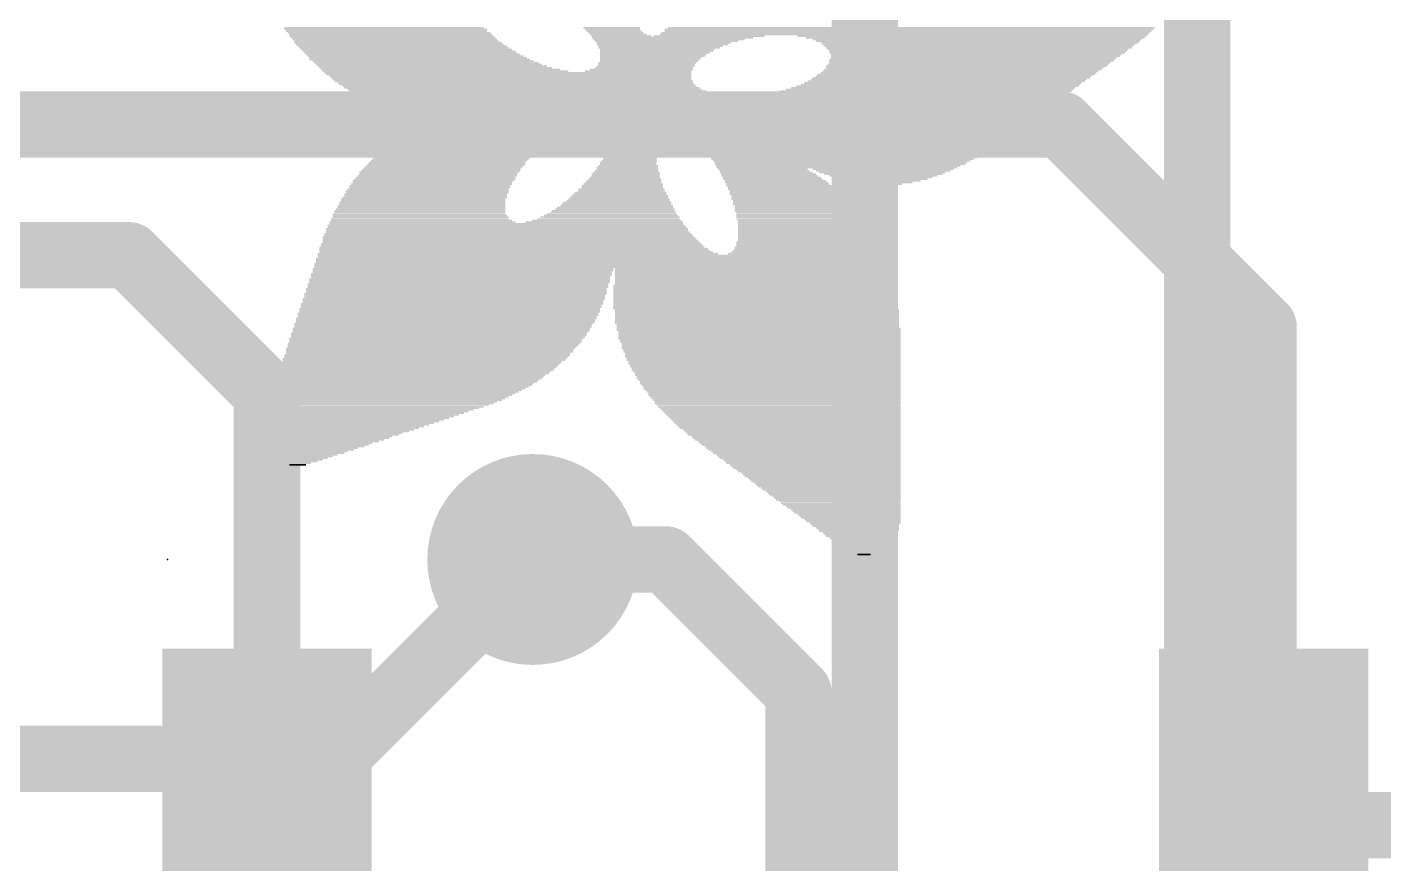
# Model space of a CAD drawing. Extents: x -10.2 to 45.7, y -9.3 to 34.1.
# Drawn here: x 18.89 to 24.08, y 8.23 to 11.43 of the extents above; entities that cross this region are included whole.
import ezdxf

# ---------------------------------------------------------------- set-up
doc = ezdxf.new("R2010")
doc.units = 0
for name, color, linetype in [('1', 12, 'CONTINUOUS'), ('16', 132, 'CONTINUOUS'), ('18', 110, 'CONTINUOUS'), ('21', 40, 'CONTINUOUS'), ('23', 53, 'CONTINUOUS')]:
    doc.layers.add(name, color=color, linetype=linetype)

# ---------------------------------------------------------------- blocks, each defined once
blk = doc.blocks.new('RECT')
blk.add_solid([(-0.5, -0.5), (0.5, -0.5), (-0.5, 0.5), (0.5, 0.5)])
blk = doc.blocks.new('ROUNDV')
at = {"const_width": 0.5}
blk.add_lwpolyline([(0, -0.25, 1), (0, 0.25, 1), (0, -0.25)], format="xyb", dxfattribs=at)

msp = doc.modelspace()

# ---------------------------------------------------------------- linework, layer by layer
at = {"layer": '1', "const_width": 0.254}
for points in [[(18.235, 11.061), (22.848, 11.061)], [(23.622, 10.287), (22.848, 11.061)], [(18.235, 10.561), (19.284, 10.561)], [(19.284, 10.561), (19.812, 10.033)], [(23.622, 8.382), (23.622, 10.287)], [(19.812, 10.033), (19.812, 8.382)], [(21.336, 9.398), (20.828, 9.398)], [(21.844, 8.89), (21.336, 9.398)], [(21.844, 8.89), (21.844, 7.554)], [(19.812, 8.382), (19.812, 7.366)], [(23.622, 8.382), (25.466, 8.382)]]:
    msp.add_lwpolyline(points, dxfattribs=at)
at = {"layer": '1', "const_width": 0.127}
for points in [[(22.8929, 11.1059, 1), (22.8031, 11.0161)], [(22.848, 10.9975, 1), (22.848, 11.1245)], [(19.3289, 10.6059, 1), (19.2391, 10.5161)], [(19.284, 10.4975, 1), (19.284, 10.6245)], [(23.6855, 10.287, 1), (23.5585, 10.287)], [(23.5771, 10.2421, 1), (23.6669, 10.3319)], [(19.8755, 10.033, 1), (19.7485, 10.033)], [(19.7671, 9.9881, 1), (19.8569, 10.0779)], [(20.828, 9.4615, 1), (20.828, 9.3345)], [(21.3809, 9.4429, 1), (21.2911, 9.3531)], [(21.336, 9.3345, 1), (21.336, 9.4615)], [(21.9075, 8.89, 1), (21.7805, 8.89)], [(21.7991, 8.8451, 1), (21.8889, 8.9349)], [(19.8755, 8.382, 1), (19.7485, 8.382)], [(23.622, 8.4455, 1), (23.622, 8.3185)], [(19.7485, 8.382, 1), (19.8755, 8.382)], [(23.5585, 8.382, 1), (23.6855, 8.382)]]:
    msp.add_lwpolyline(points, format="xyb", dxfattribs=at)
at = {"layer": '16', "const_width": 0.254}
for points in [[(23.368, 12.7), (23.368, 3.302)], [(22.098, 7.366), (22.098, 12.192)], [(20.828, 9.398), (20.066, 8.636)], [(20.066, 8.636), (16.637, 8.636)]]:
    msp.add_lwpolyline(points, dxfattribs=at)
at = {"layer": '16', "const_width": 0.127}
for points in [[(20.8729, 9.3531, 1), (20.7831, 9.4429)], [(20.0211, 8.6809, 1), (20.1109, 8.5911)], [(20.066, 8.5725, 1), (20.066, 8.6995)]]:
    msp.add_lwpolyline(points, format="xyb", dxfattribs=at)
at = {"layer": '23'}
msp.add_point((19.431, 9.398), dxfattribs=at)

# ---------------------------------------------------------------- block references
at = {"layer": '1', "xscale": 1.35, "yscale": 0.8, "rotation": 90}
for p in [(19.812, 8.382), (23.622, 8.382)]:
    msp.add_blockref('RECT', p, dxfattribs=at)
at = {"layer": '18', "xscale": 0.8064, "yscale": 0.8064}
msp.add_blockref('ROUNDV', (20.828, 9.398), dxfattribs=at)
msp.add_blockref('ROUNDV', (20.828, 9.398), dxfattribs=at)
at = {"layer": '21'}
for p, xscale, yscale in [((20.266, 11.4237), 0.7747, 0.0063), ((20.2597, 11.43), 0.762, 0.0064), ((20.2692, 11.4173), 0.7684, 0.0064), ((20.2788, 11.4109), 0.7747, 0.0063), ((21.1297, 11.43), 0.2159, 0.0064), ((21.1328, 11.4237), 0.2096, 0.0063), ((21.1392, 11.4173), 0.2095, 0.0064), ((21.1455, 11.4109), 0.2096, 0.0063), ((22.2536, 11.4109), 1.8669, 0.0063), ((22.2662, 11.4237), 1.8669, 0.0063), ((22.2631, 11.4173), 1.8606, 0.0064), ((22.2758, 11.43), 1.8606, 0.0064), ((20.2851, 11.4046), 0.7747, 0.0064), ((20.2883, 11.3983), 0.7811, 0.0063), ((20.2946, 11.3919), 0.781, 0.0064), ((20.301, 11.3856), 0.7811, 0.0063), ((20.3073, 11.3792), 0.781, 0.0064), ((20.3137, 11.3728), 0.7937, 0.0063), ((20.32, 11.3665), 0.7938, 0.0064), ((20.3296, 11.3602), 0.8001, 0.0063), ((21.155, 11.4046), 0.2159, 0.0064), ((21.1677, 11.3983), 0.2286, 0.0063), ((21.3614, 11.3919), 0.616, 0.0064), ((21.3487, 11.3856), 0.5778, 0.0063), ((21.3392, 11.3792), 0.5461, 0.0064), ((21.3297, 11.3728), 0.5143, 0.0063), ((21.3233, 11.3665), 0.5016, 0.0064), ((21.317, 11.3602), 0.4763, 0.0063), ((21.5011, 11.3983), 0.4254, 0.0063), ((22.2473, 11.4046), 1.8669, 0.0064), ((22.5076, 11.3983), 1.3335, 0.0063), ((22.5203, 11.3919), 1.2954, 0.0064), ((22.5267, 11.3856), 1.2573, 0.0063), ((22.5298, 11.3792), 1.2382, 0.0064), ((22.5362, 11.3728), 1.2129, 0.0063), ((22.533, 11.3665), 1.1938, 0.0064), ((22.5329, 11.3602), 1.1811, 0.0063), ((20.3359, 11.3538), 0.8001, 0.0064), ((20.3454, 11.3475), 0.8064, 0.0063), ((20.3549, 11.3411), 0.8128, 0.0064), ((20.3613, 11.3347), 0.8128, 0.0063), ((20.3708, 11.3284), 0.8192, 0.0064), ((20.3803, 11.3221), 0.8255, 0.0063), ((20.3962, 11.3094), 0.8446, 0.0063), ((20.3899, 11.3157), 0.8319, 0.0064), ((21.3106, 11.3538), 0.4636, 0.0064), ((21.3042, 11.3475), 0.4381, 0.0063), ((21.3011, 11.3411), 0.4318, 0.0064), ((21.2948, 11.3347), 0.4191, 0.0063), ((21.2884, 11.3284), 0.4064, 0.0064), ((21.2852, 11.3221), 0.4, 0.0063), ((21.2789, 11.3157), 0.3873, 0.0064), ((21.2757, 11.3094), 0.381, 0.0063), ((22.533, 11.3538), 1.1684, 0.0064), ((22.5298, 11.3475), 1.1494, 0.0063), ((22.5298, 11.3411), 1.1366, 0.0064), ((22.5076, 11.3094), 1.0922, 0.0063), ((22.5267, 11.3347), 1.1303, 0.0063), ((22.5235, 11.3284), 1.1113, 0.0064), ((22.5203, 11.3221), 1.1049, 0.0063), ((22.5139, 11.3157), 1.0922, 0.0064), ((20.4089, 11.303), 0.8446, 0.0064), ((20.4216, 11.2967), 0.8572, 0.0063), ((20.4311, 11.2903), 0.8636, 0.0064), ((20.4439, 11.284), 0.8763, 0.0063), ((20.4565, 11.2776), 0.889, 0.0064), ((20.4756, 11.2713), 0.9144, 0.0063), ((20.4946, 11.2649), 0.9398, 0.0064), ((20.7327, 11.2586), 1.4033, 0.0063), ((21.2312, 11.2649), 0.4064, 0.0064), ((21.244, 11.2713), 0.3937, 0.0063), ((21.2535, 11.2776), 0.3747, 0.0064), ((21.2598, 11.284), 0.3746, 0.0063), ((21.2661, 11.2967), 0.3747, 0.0063), ((21.263, 11.2903), 0.3683, 0.0064), ((21.2725, 11.303), 0.3746, 0.0064), ((22.4567, 11.2586), 1.0541, 0.0063), ((22.4632, 11.2649), 1.0541, 0.0064), ((22.4727, 11.2713), 1.0605, 0.0063), ((22.479, 11.2776), 1.0604, 0.0064), ((22.4854, 11.284), 1.0731, 0.0063), ((22.4917, 11.2903), 1.0732, 0.0064), ((22.5044, 11.303), 1.0858, 0.0064), ((22.4981, 11.2967), 1.0731, 0.0063), ((20.7359, 11.2522), 1.397, 0.0064), ((20.7423, 11.2459), 1.3843, 0.0063), ((20.7455, 11.2395), 1.3779, 0.0064), ((20.7486, 11.2332), 1.3716, 0.0063), ((20.755, 11.2268), 1.3716, 0.0064), ((20.7614, 11.2205), 1.3589, 0.0063), ((20.7676, 11.2141), 1.3589, 0.0064), ((20.7772, 11.2078), 1.3526, 0.0063), ((20.7868, 11.2014), 1.3589, 0.0064), ((22.3584, 11.2014), 1.0859, 0.0064), ((22.3742, 11.2078), 1.0795, 0.0063), ((22.3869, 11.2141), 1.0668, 0.0064), ((22.3965, 11.2205), 1.0605, 0.0063), ((22.4092, 11.2268), 1.0605, 0.0064), ((22.4186, 11.2332), 1.0541, 0.0063), ((22.4282, 11.2395), 1.0604, 0.0064), ((22.4378, 11.2459), 1.0541, 0.0063), ((22.4473, 11.2522), 1.0605, 0.0064), ((20.7963, 11.1951), 1.3525, 0.0063), ((20.8089, 11.1887), 1.3653, 0.0064), ((20.8217, 11.1824), 1.3653, 0.0063), ((20.8438, 11.176), 1.3843, 0.0064), ((20.8693, 11.1697), 1.4224, 0.0063), ((21.5138, 11.1633), 2.6734, 0.0064), ((21.5138, 11.157), 2.6606, 0.0063), ((21.517, 11.1506), 2.6289, 0.0064), ((22.2631, 11.1697), 1.2002, 0.0063), ((22.2917, 11.176), 1.1557, 0.0064), ((22.3139, 11.1824), 1.124, 0.0063), ((22.3298, 11.1887), 1.1176, 0.0064), ((22.3457, 11.1951), 1.0985, 0.0063), ((21.5202, 11.1443), 2.6099, 0.0063), ((21.5202, 11.1379), 2.5845, 0.0064), ((21.5265, 11.1316), 2.559, 0.0063), ((21.5328, 11.1252), 2.5337, 0.0064), ((21.536, 11.1189), 2.5019, 0.0063), ((21.5456, 11.1125), 2.4701, 0.0064), ((21.5615, 11.1062), 2.4257, 0.0063), ((21.6567, 11.0998), 2.2098, 0.0064), ((20.6661, 11.049), 0.5588, 0.0064), ((20.682, 11.0554), 0.5525, 0.0063), ((20.6946, 11.0617), 0.5525, 0.0064), ((20.7105, 11.0681), 0.5334, 0.0063), ((20.7296, 11.0744), 0.5334, 0.0064), ((20.7423, 11.0808), 0.5207, 0.0063), ((20.7645, 11.0871), 0.5144, 0.0064), ((20.7868, 11.0935), 0.5207, 0.0063), ((21.9266, 11.0935), 1.6573, 0.0063), ((21.9298, 11.0871), 1.6383, 0.0064), ((21.9266, 11.0808), 1.6193, 0.0063), ((21.9202, 11.0681), 1.5938, 0.0063), ((21.9266, 11.0744), 1.6065, 0.0064), ((21.9202, 11.0617), 1.5812, 0.0064), ((21.2344, 11.049), 0.2096, 0.0064), ((21.9139, 11.0554), 1.5685, 0.0063), ((22.0345, 11.049), 1.3144, 0.0064), ((20.5899, 10.9982), 0.5842, 0.0064), ((20.5962, 11.0046), 0.5842, 0.0063), ((20.6058, 11.0109), 0.5779, 0.0064), ((20.6121, 11.0173), 0.5778, 0.0063), ((20.6248, 11.0236), 0.5778, 0.0064), ((20.6344, 11.03), 0.5715, 0.0063), ((20.6439, 11.0363), 0.5651, 0.0064), ((20.6565, 11.0427), 0.5651, 0.0063), ((21.2122, 10.9982), 0.1778, 0.0064), ((21.228, 11.0427), 0.1969, 0.0063), ((21.2217, 11.03), 0.1842, 0.0063), ((21.2217, 11.0236), 0.1842, 0.0064), ((21.2185, 11.0173), 0.1778, 0.0063), ((21.2185, 11.0109), 0.1778, 0.0064), ((21.2154, 11.0046), 0.1715, 0.0063), ((21.228, 11.0363), 0.1841, 0.0064), ((22.0409, 11.0427), 1.2891, 0.0063), ((22.0409, 11.0363), 1.2637, 0.0064), ((22.0409, 11.03), 1.2509, 0.0063), ((22.0441, 11.0236), 1.2319, 0.0064), ((22.0409, 11.0173), 1.2129, 0.0063), ((22.0409, 11.0109), 1.2001, 0.0064), ((22.0409, 11.0046), 1.1875, 0.0063), ((22.0377, 10.9982), 1.1684, 0.0064), ((20.5328, 10.9474), 0.5969, 0.0064), ((20.539, 10.9538), 0.5969, 0.0063), ((20.5455, 10.9601), 0.5969, 0.0064), ((20.5518, 10.9665), 0.5969, 0.0063), ((20.555, 10.9728), 0.5905, 0.0064), ((20.5677, 10.9792), 0.5905, 0.0063), ((20.5708, 10.9855), 0.5842, 0.0064), ((20.5803, 10.9919), 0.5905, 0.0063), ((21.2027, 10.9474), 0.1969, 0.0064), ((21.2059, 10.9601), 0.1905, 0.0064), ((21.2059, 10.9538), 0.1905, 0.0063), ((21.209, 10.9728), 0.1842, 0.0064), ((21.209, 10.9665), 0.1842, 0.0063), ((21.2122, 10.9919), 0.1778, 0.0063), ((21.2122, 10.9855), 0.1778, 0.0064), ((21.2122, 10.9792), 0.1778, 0.0063), ((22.0376, 10.9919), 1.1557, 0.0063), ((22.0345, 10.9855), 1.1366, 0.0064), ((22.0345, 10.9792), 1.124, 0.0063), ((22.0313, 10.9728), 1.1049, 0.0064), ((22.0313, 10.9665), 1.0922, 0.0063), ((22.0282, 10.9601), 1.0731, 0.0064), ((22.025, 10.9538), 1.0668, 0.0063), ((22.0218, 10.9474), 1.0478, 0.0064), ((20.4788, 10.8902), 0.6033, 0.0063), ((20.4851, 10.8966), 0.6032, 0.0064), ((20.4915, 10.903), 0.6033, 0.0063), ((20.4978, 10.9093), 0.6032, 0.0064), ((20.5009, 10.9157), 0.5969, 0.0063), ((20.5074, 10.922), 0.5969, 0.0064), ((20.5137, 10.9284), 0.5969, 0.0063), ((20.5201, 10.9347), 0.5969, 0.0064), ((20.5264, 10.9411), 0.5969, 0.0063), ((21.1899, 10.8966), 0.2349, 0.0064), ((21.1899, 10.8902), 0.2349, 0.0063), ((21.1931, 10.903), 0.2286, 0.0063), ((21.1931, 10.9157), 0.2159, 0.0063), ((21.1931, 10.9093), 0.2159, 0.0064), ((21.1963, 10.922), 0.2096, 0.0064), ((21.1995, 10.9347), 0.2032, 0.0064), ((21.1995, 10.9284), 0.2032, 0.0063), ((21.2027, 10.9411), 0.1969, 0.0063), ((22.0218, 10.9411), 1.035, 0.0063), ((22.0186, 10.9347), 1.016, 0.0064), ((22.0123, 10.9284), 1.0033, 0.0063), ((22.0091, 10.922), 0.9842, 0.0064), ((22.0059, 10.9157), 0.9652, 0.0063), ((22.0028, 10.9093), 0.9589, 0.0064), ((21.9964, 10.903), 0.9334, 0.0063), ((21.9901, 10.8966), 0.9207, 0.0064), ((21.7075, 10.8902), 0.3429, 0.0063), ((22.1679, 10.8902), 0.5397, 0.0063), ((20.447, 10.8458), 0.616, 0.0064), ((20.4438, 10.8395), 0.6096, 0.0063), ((20.4534, 10.8521), 0.6159, 0.0063), ((20.4565, 10.8585), 0.6096, 0.0064), ((20.4629, 10.8649), 0.6096, 0.0063), ((20.4692, 10.8776), 0.6096, 0.0063), ((20.4661, 10.8712), 0.6033, 0.0064), ((20.4756, 10.8839), 0.6096, 0.0064), ((21.1741, 10.8395), 0.2921, 0.0063), ((21.1773, 10.8458), 0.2857, 0.0064), ((21.1804, 10.8521), 0.2794, 0.0063), ((21.1805, 10.8585), 0.2667, 0.0064), ((21.1836, 10.8712), 0.2604, 0.0064), ((21.1836, 10.8649), 0.2604, 0.0063), ((21.1868, 10.8776), 0.254, 0.0063), ((21.1867, 10.8839), 0.2413, 0.0064), ((21.7139, 10.8839), 0.3429, 0.0064), ((21.7202, 10.8776), 0.3556, 0.0063), ((21.7297, 10.8712), 0.362, 0.0064), ((21.7329, 10.8649), 0.3683, 0.0063), ((21.7424, 10.8585), 0.3746, 0.0064), ((21.7456, 10.8521), 0.381, 0.0063), ((21.7551, 10.8458), 0.3874, 0.0064), ((21.7583, 10.8395), 0.3937, 0.0063), ((22.1679, 10.8839), 0.5143, 0.0064), ((22.1647, 10.8776), 0.4826, 0.0063), ((22.1679, 10.8712), 0.4509, 0.0064), ((22.1679, 10.8649), 0.4127, 0.0063), ((22.1679, 10.8585), 0.3747, 0.0064), ((22.1679, 10.8521), 0.3365, 0.0063), ((22.1647, 10.8458), 0.2921, 0.0064), ((22.1615, 10.8395), 0.235, 0.0063), ((20.4184, 10.795), 0.6223, 0.0064), ((20.4184, 10.7887), 0.6223, 0.0063), ((20.4247, 10.8077), 0.6223, 0.0064), ((20.4247, 10.8014), 0.6223, 0.0063), ((20.428, 10.814), 0.6159, 0.0063), ((20.4343, 10.8268), 0.616, 0.0063), ((20.4343, 10.8204), 0.616, 0.0064), ((20.4407, 10.8331), 0.6159, 0.0064), ((21.1614, 10.7887), 0.3683, 0.0063), ((21.1614, 10.795), 0.3556, 0.0064), ((21.1646, 10.8014), 0.3493, 0.0063), ((21.1677, 10.814), 0.3302, 0.0063), ((21.1677, 10.8077), 0.3302, 0.0064), ((21.1709, 10.8268), 0.3112, 0.0063), ((21.1709, 10.8204), 0.3112, 0.0064), ((21.1741, 10.8331), 0.3048, 0.0064), ((21.7646, 10.8331), 0.3937, 0.0064), ((21.771, 10.8268), 0.4064, 0.0063), ((21.7773, 10.8204), 0.4064, 0.0064), ((21.7837, 10.814), 0.4191, 0.0063), ((21.7901, 10.8077), 0.4191, 0.0064), ((21.7932, 10.8014), 0.4254, 0.0063), ((21.7964, 10.795), 0.4318, 0.0064), ((21.8059, 10.7887), 0.4382, 0.0063), ((22.1615, 10.8331), 0.1588, 0.0064), ((20.3994, 10.7378), 0.6477, 0.0063), ((20.4026, 10.7506), 0.6413, 0.0063), ((20.4026, 10.7442), 0.6413, 0.0064), ((20.4057, 10.7633), 0.635, 0.0063), ((20.4057, 10.7569), 0.635, 0.0064), ((20.4089, 10.7759), 0.6286, 0.0063), ((20.4089, 10.7696), 0.6286, 0.0064), ((20.4153, 10.7823), 0.6287, 0.0064), ((21.1423, 10.7378), 0.4572, 0.0063), ((21.1424, 10.7442), 0.4445, 0.0064), ((21.1487, 10.7506), 0.4318, 0.0063), ((21.1486, 10.7569), 0.4191, 0.0064), ((21.1518, 10.7633), 0.4127, 0.0063), ((21.155, 10.7696), 0.3937, 0.0064), ((21.1582, 10.7759), 0.3874, 0.0063), ((21.1582, 10.7823), 0.3746, 0.0064), ((21.8091, 10.7823), 0.4445, 0.0064), ((21.8123, 10.7759), 0.4509, 0.0063), ((21.8186, 10.7696), 0.4508, 0.0064), ((21.8218, 10.7633), 0.4572, 0.0063), ((21.825, 10.7569), 0.4635, 0.0064), ((21.8313, 10.7506), 0.4636, 0.0063), ((21.8345, 10.7442), 0.4699, 0.0064), ((21.8345, 10.7378), 0.4699, 0.0063), ((20.4057, 10.6871), 0.7112, 0.0063), ((20.3962, 10.6997), 0.6794, 0.0063), ((20.4026, 10.6934), 0.6921, 0.0064), ((20.393, 10.7188), 0.6604, 0.0064), ((20.3962, 10.7125), 0.6668, 0.0063), ((20.3994, 10.7061), 0.6731, 0.0064), ((20.3962, 10.7315), 0.654, 0.0064), ((20.3962, 10.7252), 0.654, 0.0063), ((21.1011, 10.6871), 0.6033, 0.0063), ((21.1105, 10.6934), 0.5715, 0.0064), ((21.117, 10.6997), 0.5461, 0.0063), ((21.1233, 10.7061), 0.5334, 0.0064), ((21.1265, 10.7125), 0.5143, 0.0063), ((21.1297, 10.7188), 0.4953, 0.0064), ((21.136, 10.7252), 0.4826, 0.0063), ((21.136, 10.7315), 0.4699, 0.0064), ((21.8377, 10.7315), 0.4763, 0.0064), ((21.844, 10.7252), 0.4762, 0.0063), ((21.8472, 10.7188), 0.4826, 0.0064), ((21.8504, 10.7125), 0.4889, 0.0063), ((21.8504, 10.7061), 0.4889, 0.0064), ((21.8536, 10.6997), 0.4953, 0.0063), ((21.8599, 10.6934), 0.4953, 0.0064), ((21.8631, 10.6871), 0.5017, 0.0063), ((20.7327, 10.6426), 1.4033, 0.0064), ((20.736, 10.6363), 1.4097, 0.0063), ((20.7295, 10.6616), 1.3843, 0.0063), ((20.7295, 10.6553), 1.3843, 0.0064), ((20.7327, 10.649), 1.3907, 0.0063), ((20.7264, 10.6744), 1.3652, 0.0063), ((20.7296, 10.668), 1.3716, 0.0064), ((20.7264, 10.6807), 1.3526, 0.0064), ((21.8631, 10.6807), 0.5017, 0.0064), ((21.8662, 10.6744), 0.508, 0.0063), ((21.8662, 10.668), 0.508, 0.0064), ((21.8694, 10.6616), 0.5144, 0.0063), ((21.8726, 10.6553), 0.5207, 0.0064), ((21.8726, 10.649), 0.5207, 0.0063), ((21.8758, 10.6426), 0.5271, 0.0064), ((21.8758, 10.6363), 0.5271, 0.0063), ((20.7486, 10.5918), 1.4732, 0.0064), ((20.755, 10.5854), 1.4859, 0.0063), ((20.7582, 10.5791), 1.4923, 0.0064), ((20.7487, 10.5982), 1.4605, 0.0063), ((20.7455, 10.6045), 1.4541, 0.0064), ((20.7359, 10.6299), 1.4224, 0.0064), ((20.7391, 10.6235), 1.4288, 0.0063), ((20.7423, 10.6172), 1.4351, 0.0064), ((20.7455, 10.6109), 1.4415, 0.0063), ((21.8821, 10.5791), 0.5778, 0.0064), ((21.8821, 10.5918), 0.5652, 0.0064), ((21.8821, 10.5854), 0.5652, 0.0063), ((21.8789, 10.6109), 0.5461, 0.0063), ((21.8821, 10.6045), 0.5524, 0.0064), ((21.8821, 10.5982), 0.5524, 0.0063), ((21.8789, 10.6299), 0.5334, 0.0064), ((21.8789, 10.6235), 0.5334, 0.0063), ((21.8821, 10.6172), 0.5398, 0.0064), ((21.0916, 10.5283), 2.1971, 0.0064), ((21.0915, 10.5473), 2.1844, 0.0063), ((21.0915, 10.541), 2.1844, 0.0064), ((21.0915, 10.5347), 2.1844, 0.0063), ((20.7708, 10.5664), 1.5303, 0.0064), ((21.0916, 10.5601), 2.1717, 0.0063), ((21.0916, 10.5537), 2.1717, 0.0064), ((20.7645, 10.5728), 1.505, 0.0063), ((21.8726, 10.5664), 0.5969, 0.0064), ((21.8789, 10.5728), 0.5842, 0.0063), ((20.5518, 10.4775), 1.143, 0.0064), ((20.555, 10.4902), 1.1493, 0.0064), ((20.555, 10.4839), 1.1493, 0.0063), ((20.5613, 10.5092), 1.1494, 0.0063), ((20.5613, 10.5029), 1.1494, 0.0064), ((20.5581, 10.4966), 1.143, 0.0063), ((21.0916, 10.522), 2.1971, 0.0063), ((21.0916, 10.5156), 2.1971, 0.0064), ((21.6694, 10.5092), 1.0541, 0.0063), ((21.6694, 10.5029), 1.0541, 0.0064), ((21.6694, 10.4966), 1.0541, 0.0063), ((21.6694, 10.4902), 1.0541, 0.0064), ((21.6726, 10.4839), 1.0605, 0.0063), ((21.6726, 10.4775), 1.0605, 0.0064), ((20.5359, 10.433), 1.1494, 0.0063), ((20.5359, 10.4267), 1.1494, 0.0064), ((20.5422, 10.4521), 1.1493, 0.0064), ((20.5422, 10.4458), 1.1493, 0.0063), ((20.5422, 10.4394), 1.1493, 0.0064), ((20.5486, 10.4711), 1.1494, 0.0063), ((20.5486, 10.4648), 1.1494, 0.0064), ((20.5486, 10.4585), 1.1494, 0.0063), ((21.6758, 10.433), 1.0795, 0.0063), ((21.6758, 10.4267), 1.0795, 0.0064), ((21.6726, 10.4458), 1.0731, 0.0063), ((21.6726, 10.4394), 1.0731, 0.0064), ((21.6757, 10.4648), 1.0668, 0.0064), ((21.6757, 10.4585), 1.0668, 0.0063), ((21.6757, 10.4521), 1.0668, 0.0064), ((21.6726, 10.4711), 1.0605, 0.0063), ((20.5201, 10.3759), 1.1557, 0.0064), ((20.5264, 10.3949), 1.1557, 0.0063), ((20.5232, 10.3886), 1.1494, 0.0064), ((20.5232, 10.3823), 1.1494, 0.0063), ((20.5328, 10.414), 1.1557, 0.0064), ((20.5296, 10.4077), 1.1493, 0.0063), ((20.5296, 10.4013), 1.1493, 0.0064), ((20.5359, 10.4204), 1.1494, 0.0063), ((21.6758, 10.4204), 1.0795, 0.0063), ((21.6758, 10.414), 1.0795, 0.0064), ((21.6758, 10.4077), 1.0795, 0.0063), ((21.6789, 10.4013), 1.0858, 0.0064), ((21.6789, 10.3949), 1.0858, 0.0063), ((21.6789, 10.3886), 1.0858, 0.0064), ((21.6789, 10.3823), 1.0858, 0.0063), ((21.6789, 10.3759), 1.0858, 0.0064), ((20.5041, 10.3378), 1.1493, 0.0064), ((20.5041, 10.3315), 1.1493, 0.0063), ((20.501, 10.3251), 1.143, 0.0064), ((20.5105, 10.3568), 1.1494, 0.0063), ((20.5105, 10.3505), 1.1494, 0.0064), ((20.5105, 10.3442), 1.1494, 0.0063), ((20.5169, 10.3696), 1.1493, 0.0063), ((20.5169, 10.3632), 1.1493, 0.0064), ((21.6789, 10.3696), 1.0858, 0.0063), ((21.6789, 10.3632), 1.0858, 0.0064), ((21.6789, 10.3568), 1.0858, 0.0063), ((21.6852, 10.3505), 1.0859, 0.0064), ((21.6852, 10.3442), 1.0859, 0.0063), ((21.6852, 10.3378), 1.0859, 0.0064), ((21.6852, 10.3315), 1.0859, 0.0063), ((21.6852, 10.3251), 1.0859, 0.0064), ((20.4788, 10.2806), 1.1367, 0.0063), ((20.4788, 10.2743), 1.1367, 0.0064), ((20.4756, 10.268), 1.1303, 0.0063), ((20.4883, 10.2997), 1.143, 0.0064), ((20.4851, 10.2934), 1.1366, 0.0063), ((20.4851, 10.287), 1.1366, 0.0064), ((20.4978, 10.3187), 1.1494, 0.0063), ((20.4946, 10.3124), 1.143, 0.0064), ((20.4946, 10.3061), 1.143, 0.0063), ((21.6852, 10.3187), 1.0859, 0.0063), ((21.6852, 10.3124), 1.0859, 0.0064), ((21.6852, 10.3061), 1.0859, 0.0063), ((21.6852, 10.2997), 1.0859, 0.0064), ((21.6884, 10.2934), 1.0795, 0.0063), ((21.6884, 10.287), 1.0795, 0.0064), ((21.6916, 10.2806), 1.0858, 0.0063), ((21.6916, 10.2743), 1.0858, 0.0064), ((21.6948, 10.268), 1.0795, 0.0063), ((20.4502, 10.2235), 1.1176, 0.0064), ((20.447, 10.2172), 1.1112, 0.0063), ((20.4597, 10.2426), 1.124, 0.0063), ((20.4565, 10.2362), 1.1176, 0.0064), ((20.4565, 10.2299), 1.1176, 0.0063), ((20.4693, 10.2616), 1.1303, 0.0064), ((20.4693, 10.2553), 1.1303, 0.0063), ((20.4661, 10.2489), 1.1239, 0.0064), ((21.6948, 10.2616), 1.0795, 0.0064), ((21.6948, 10.2553), 1.0795, 0.0063), ((21.6948, 10.2489), 1.0795, 0.0064), ((21.6948, 10.2426), 1.0795, 0.0063), ((21.698, 10.2362), 1.0731, 0.0064), ((21.698, 10.2299), 1.0731, 0.0063), ((21.7011, 10.2235), 1.0668, 0.0064), ((21.7011, 10.2172), 1.0668, 0.0063), ((20.4153, 10.1664), 1.0859, 0.0063), ((20.4248, 10.1791), 1.0922, 0.0063), ((20.4216, 10.1727), 1.0858, 0.0064), ((20.4375, 10.2045), 1.1049, 0.0063), ((20.4343, 10.1981), 1.0986, 0.0064), ((20.4343, 10.1918), 1.0986, 0.0063), ((20.428, 10.1854), 1.0859, 0.0064), ((20.4439, 10.2108), 1.1049, 0.0064), ((21.7011, 10.2108), 1.0668, 0.0064), ((21.7011, 10.2045), 1.0668, 0.0063), ((21.7043, 10.1981), 1.0604, 0.0064), ((21.7043, 10.1918), 1.0604, 0.0063), ((21.7075, 10.1854), 1.0541, 0.0064), ((21.7075, 10.1791), 1.0541, 0.0063), ((21.7075, 10.1727), 1.0541, 0.0064), ((21.7107, 10.1664), 1.0477, 0.0063), ((20.3866, 10.1283), 1.0541, 0.0063), ((20.3835, 10.1219), 1.0478, 0.0064), ((20.3772, 10.1156), 1.0351, 0.0063), ((20.3962, 10.141), 1.0604, 0.0063), ((20.3931, 10.1346), 1.0541, 0.0064), ((20.4121, 10.16), 1.0795, 0.0064), ((20.4057, 10.1537), 1.0668, 0.0063), ((20.4026, 10.1473), 1.0605, 0.0064), ((21.7107, 10.16), 1.0477, 0.0064), ((21.7138, 10.1537), 1.0414, 0.0063), ((21.7138, 10.1473), 1.0414, 0.0064), ((21.717, 10.141), 1.035, 0.0063), ((21.717, 10.1346), 1.035, 0.0064), ((21.7202, 10.1283), 1.0287, 0.0063), ((21.7202, 10.1219), 1.0287, 0.0064), ((21.7233, 10.1156), 1.0223, 0.0063), ((20.3327, 10.0648), 0.9842, 0.0063), ((20.3485, 10.0838), 1.0033, 0.0064), ((20.3549, 10.0902), 1.016, 0.0063), ((20.3454, 10.0775), 0.997, 0.0063), ((20.3391, 10.0711), 0.9843, 0.0064), ((20.3645, 10.1029), 1.0223, 0.0063), ((20.3613, 10.0965), 1.016, 0.0064), ((20.374, 10.1092), 1.0287, 0.0064), ((21.7265, 10.1092), 1.016, 0.0064), ((21.7265, 10.1029), 1.016, 0.0063), ((21.7297, 10.0965), 1.0096, 0.0064), ((21.7297, 10.0902), 1.0096, 0.0063), ((21.7329, 10.0838), 1.0033, 0.0064), ((21.7361, 10.0775), 0.9969, 0.0063), ((21.7361, 10.0711), 0.9969, 0.0064), ((21.7392, 10.0648), 0.9906, 0.0063), ((20.2819, 10.0203), 0.908, 0.0064), ((20.2883, 10.0267), 0.9207, 0.0063), ((20.2756, 10.014), 0.8953, 0.0063), ((20.3104, 10.0457), 0.9525, 0.0064), ((20.3041, 10.0394), 0.9398, 0.0063), ((20.2978, 10.033), 0.9271, 0.0064), ((20.32, 10.0521), 0.9588, 0.0063), ((20.3264, 10.0584), 0.9715, 0.0064), ((21.7424, 10.0584), 0.9842, 0.0064), ((21.7424, 10.0521), 0.9842, 0.0063), ((21.7456, 10.0457), 0.9779, 0.0064), ((21.7488, 10.0394), 0.9715, 0.0063), ((21.7519, 10.033), 0.9652, 0.0064), ((21.7519, 10.0267), 0.9652, 0.0063), ((21.7551, 10.0203), 0.9588, 0.0064), ((21.7583, 10.014), 0.9525, 0.0063), ((20.1961, 9.9632), 0.7747, 0.0063), ((20.2057, 9.9695), 0.7938, 0.0064), ((20.1867, 9.9568), 0.7557, 0.0064), ((20.2375, 9.9886), 0.8445, 0.0063), ((20.2279, 9.9822), 0.8255, 0.0064), ((20.2184, 9.9759), 0.8064, 0.0063), ((20.266, 10.0076), 0.889, 0.0064), ((20.2565, 10.0013), 0.87, 0.0063), ((20.2502, 9.9949), 0.8573, 0.0064), ((21.7614, 10.0076), 0.9461, 0.0064), ((21.7646, 10.0013), 0.9398, 0.0063), ((21.7646, 9.9949), 0.9398, 0.0064), ((21.7678, 9.9886), 0.9334, 0.0063), ((21.771, 9.9822), 0.9271, 0.0064), ((21.7742, 9.9759), 0.9207, 0.0063), ((21.7773, 9.9695), 0.9144, 0.0064), ((21.7805, 9.9632), 0.908, 0.0063), ((21.7837, 9.9568), 0.9017, 0.0064), ((20.1136, 9.9123), 0.635, 0.0063), ((20.1041, 9.906), 0.616, 0.0064), ((20.1232, 9.9187), 0.6541, 0.0064), ((20.1549, 9.9378), 0.7048, 0.0063), ((20.1454, 9.9314), 0.6858, 0.0064), ((20.174, 9.9505), 0.7429, 0.0063), ((20.1645, 9.9441), 0.7239, 0.0064), ((20.1359, 9.9251), 0.6667, 0.0063), ((21.7869, 9.9505), 0.8953, 0.0063), ((21.79, 9.9441), 0.889, 0.0064), ((21.7932, 9.9378), 0.8826, 0.0063), ((21.7964, 9.9314), 0.8763, 0.0064), ((21.7995, 9.9251), 0.8699, 0.0063), ((21.8027, 9.9187), 0.8636, 0.0064), ((21.8059, 9.9123), 0.8572, 0.0063), ((21.8091, 9.906), 0.8509, 0.0064), ((20.0755, 9.887), 0.5588, 0.0063), ((20.0628, 9.8806), 0.5334, 0.0064), ((20.0437, 9.8679), 0.4953, 0.0064), ((20.0374, 9.8616), 0.4826, 0.0063), ((20.0279, 9.8552), 0.4636, 0.0064), ((20.0946, 9.8997), 0.5969, 0.0063), ((20.0851, 9.8933), 0.5779, 0.0064), ((20.0565, 9.8742), 0.5207, 0.0063), ((21.8123, 9.8997), 0.8445, 0.0063), ((21.8186, 9.8933), 0.8318, 0.0064), ((21.8218, 9.887), 0.8255, 0.0063), ((21.825, 9.8806), 0.8191, 0.0064), ((21.8281, 9.8742), 0.8128, 0.0063), ((21.8345, 9.8679), 0.8001, 0.0064), ((21.8377, 9.8616), 0.7937, 0.0063), ((21.8408, 9.8552), 0.7874, 0.0064), ((20.0216, 9.8489), 0.4381, 0.0063), ((20.0089, 9.8425), 0.4127, 0.0064), ((20.0056, 9.8361), 0.3937, 0.0063), ((19.9962, 9.8298), 0.3747, 0.0064), ((19.9867, 9.8235), 0.3429, 0.0063), ((19.9803, 9.8171), 0.3302, 0.0064), ((19.9708, 9.8108), 0.2985, 0.0063), ((19.9676, 9.8044), 0.2794, 0.0064), ((21.8472, 9.8489), 0.7747, 0.0063), ((21.8504, 9.8425), 0.7683, 0.0064), ((21.8535, 9.8361), 0.762, 0.0063), ((21.8599, 9.8298), 0.7493, 0.0064), ((21.8631, 9.8235), 0.7429, 0.0063), ((21.8662, 9.8171), 0.7366, 0.0064), ((21.8726, 9.8108), 0.7239, 0.0063), ((21.8758, 9.8044), 0.7175, 0.0064), ((19.9581, 9.798), 0.2477, 0.0063), ((19.9517, 9.7917), 0.2222, 0.0064), ((19.9454, 9.7854), 0.1969, 0.0063), ((19.9422, 9.779), 0.1651, 0.0064), ((19.9359, 9.7727), 0.1397, 0.0063), ((19.9295, 9.7663), 0.1016, 0.0064), ((19.9294, 9.7599), 0.0635, 0.0063), ((21.8821, 9.798), 0.7048, 0.0063), ((21.8853, 9.7917), 0.6985, 0.0064), ((21.8885, 9.7854), 0.6921, 0.0063), ((21.8948, 9.779), 0.6794, 0.0064), ((21.898, 9.7727), 0.6731, 0.0063), ((21.9012, 9.7663), 0.6667, 0.0064), ((21.9075, 9.7599), 0.654, 0.0063), ((21.9107, 9.7536), 0.6477, 0.0064), ((21.9139, 9.7473), 0.6413, 0.0063), ((21.9202, 9.7409), 0.6286, 0.0064), ((21.9234, 9.7346), 0.6223, 0.0063), ((21.9297, 9.7282), 0.6096, 0.0064), ((21.9329, 9.7218), 0.6032, 0.0063), ((21.9361, 9.7155), 0.5969, 0.0064), ((21.9424, 9.7092), 0.5842, 0.0063), ((21.9456, 9.7028), 0.5778, 0.0064), ((21.9488, 9.6965), 0.5715, 0.0063), ((21.9551, 9.6901), 0.5588, 0.0064), ((21.9583, 9.6837), 0.5524, 0.0063), ((21.9615, 9.6774), 0.5461, 0.0064), ((21.9678, 9.6711), 0.5334, 0.0063), ((21.971, 9.6647), 0.527, 0.0064), ((21.9774, 9.6584), 0.5143, 0.0063), ((21.9805, 9.652), 0.508, 0.0064), ((21.9837, 9.6456), 0.5016, 0.0063), ((21.9901, 9.6393), 0.4889, 0.0064), ((21.9932, 9.633), 0.4826, 0.0063), ((21.9964, 9.6266), 0.4762, 0.0064), ((22.0028, 9.6203), 0.4635, 0.0063), ((22.0059, 9.6139), 0.4572, 0.0064), ((22.0091, 9.6075), 0.4508, 0.0063), ((22.0155, 9.6012), 0.4381, 0.0064), ((22.0186, 9.5949), 0.4318, 0.0063), ((22.025, 9.5885), 0.4191, 0.0064), ((22.0282, 9.5822), 0.4127, 0.0063), ((22.0313, 9.5758), 0.4064, 0.0064), ((22.0376, 9.5694), 0.3937, 0.0063), ((22.0409, 9.5631), 0.3873, 0.0064), ((22.044, 9.5568), 0.381, 0.0063), ((22.0504, 9.5504), 0.3683, 0.0064), ((22.0536, 9.5441), 0.3619, 0.0063), ((22.0599, 9.5377), 0.3492, 0.0064), ((22.0599, 9.5313), 0.3366, 0.0063), ((22.0631, 9.525), 0.3302, 0.0064), ((22.0694, 9.5187), 0.3175, 0.0063), ((22.0726, 9.5123), 0.3112, 0.0064), ((22.0726, 9.506), 0.2984, 0.0063), ((22.079, 9.4996), 0.2857, 0.0064), ((22.0821, 9.4932), 0.2794, 0.0063), ((22.0822, 9.4869), 0.2667, 0.0064), ((22.0885, 9.4806), 0.254, 0.0063), ((22.0885, 9.4742), 0.2413, 0.0064), ((22.0948, 9.4679), 0.2286, 0.0063), ((22.0949, 9.4615), 0.2159, 0.0064), ((22.098, 9.4551), 0.1968, 0.0063), ((22.0948, 9.4488), 0.1778, 0.0064), ((22.098, 9.4425), 0.1588, 0.0063), ((22.0949, 9.4361), 0.1397, 0.0064), ((22.098, 9.4298), 0.1206, 0.0063), ((22.098, 9.4234), 0.0826, 0.0064), ((22.0948, 9.417), 0.0508, 0.0063)]:
    msp.add_blockref('RECT', p, dxfattribs=dict(at, xscale=xscale, yscale=yscale))

doc.saveas('drawing.dxf')
